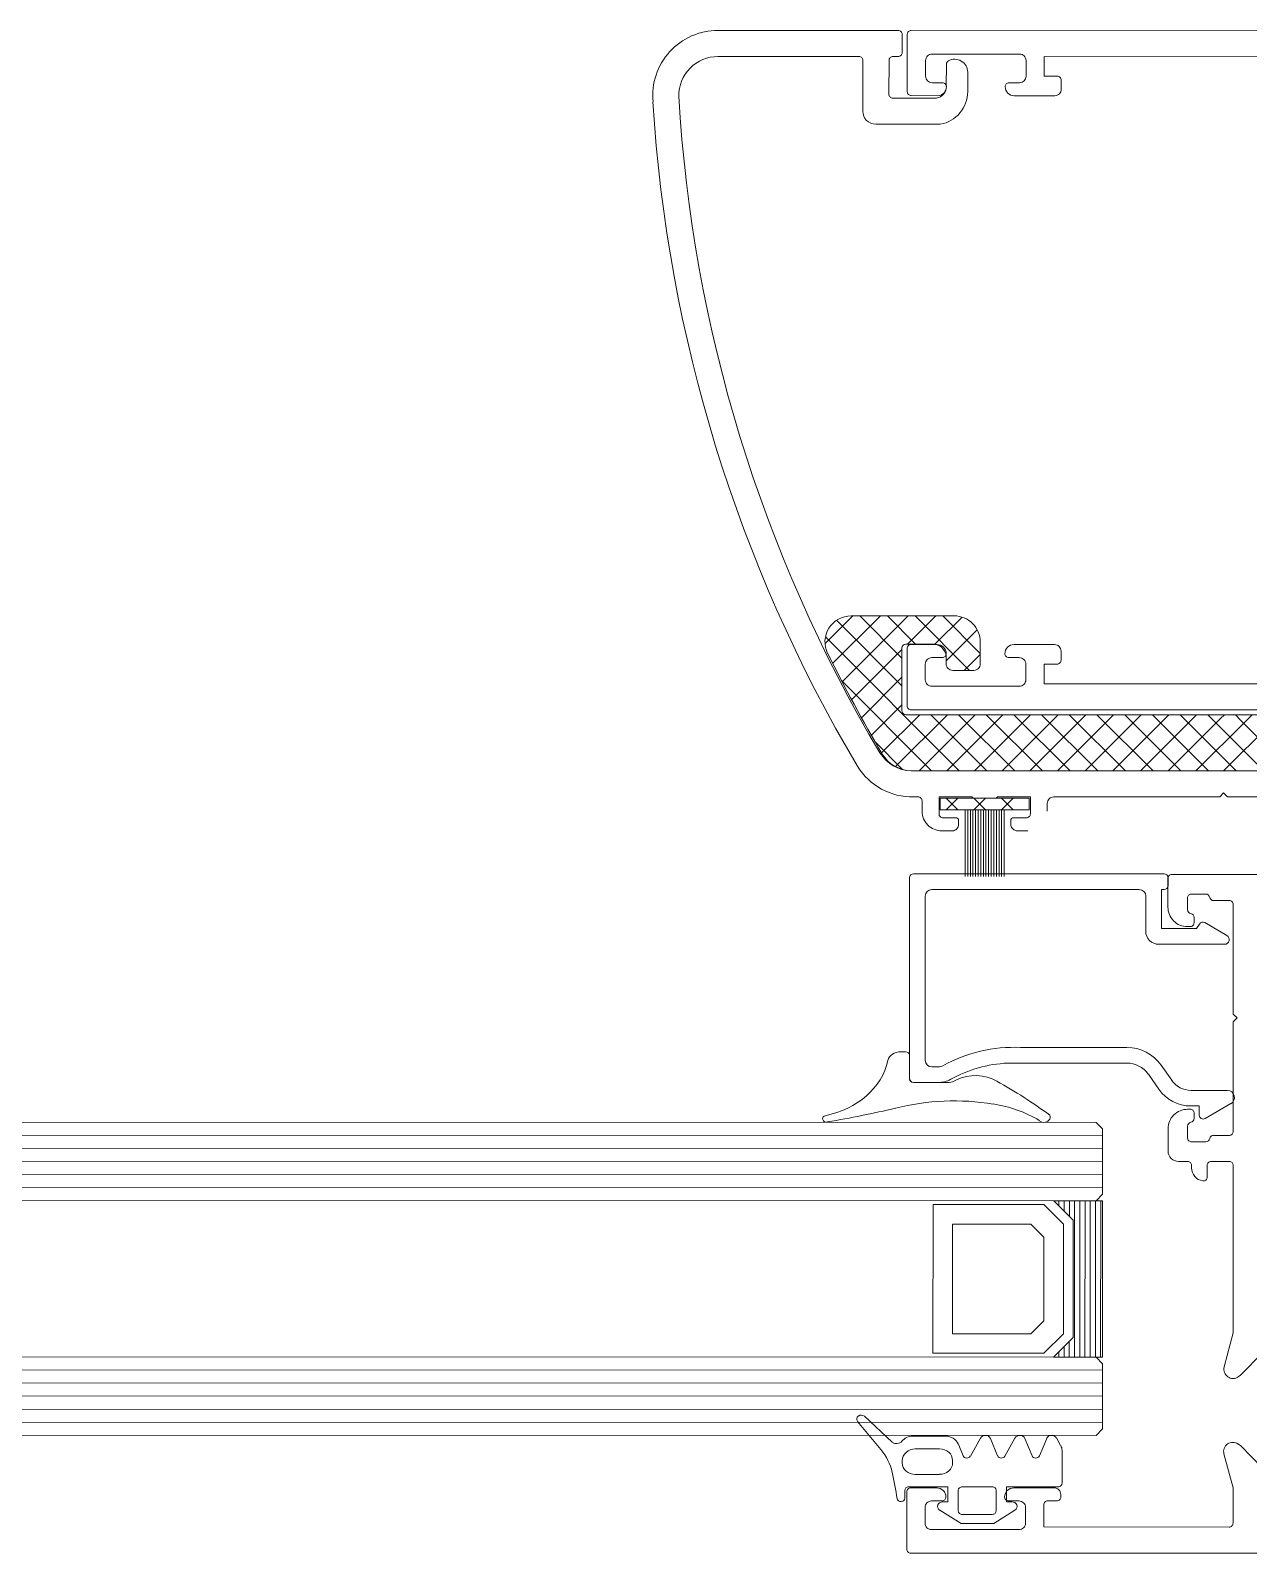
# Model space of a CAD drawing. Header units: centimetres. Extents: x 118932 to 154602, y -32682 to -23521.
# Drawn here: x 139664.04 to 139673.38, y -29468.32 to -29456.64 of the extents above; entities that cross this region are included whole.
import ezdxf

# ---------------------------------------------------------------- set-up
doc = ezdxf.new("R2010")
doc.units = ezdxf.units.CM
doc.header["$LTSCALE"] = 50
doc.header["$MEASUREMENT"] = 0
doc.layers.add('GEN_02_TF_Pencere', color=7, linetype='Continuous', lineweight=9, true_color=0x6093ac)
doc.layers.add('GEN_05_ML_Alçıpan_giydirme', color=7, linetype='Continuous', lineweight=18, true_color=0x7ebab5)

# ---------------------------------------------------------------- blocks, each defined once
blk = doc.blocks.new('P9_')
at = {"layer": 'GEN_02_TF_Pencere', "extrusion": (0, 0, -1)}
for p, q in [((162722.375, -20405.56, 0), (162723.756, -20405.56, 0)), ((162731.796, -20405.568, 0), (162723.856, -20405.56, 0)), ((162723.786, -20405.59, 0), (162723.786, -20405.73, 0)), ((162723.826, -20405.59, 0), (162723.826, -20406.03, 0)), ((162723.456, -20405.76, 0), (162722.375, -20405.76, 0)), ((162723.485, -20406.179, 0), (162723.486, -20405.79, 0)), ((162723.686, -20405.79, 0), (162723.685, -20406.049, 0)), ((162723.756, -20405.76, 0), (162723.716, -20405.76, 0)), ((162723.966, -20405.911, 0), (162723.966, -20405.791, 0)), ((162724.016, -20405.741, 0), (162724.686, -20405.741, 0)), ((162724.736, -20405.791, 0), (162724.736, -20405.911, 0)), ((162724.876, -20405.911, 0), (162724.876, -20405.761, 0)), ((162724.876, -20405.761, 0), (162726.876, -20405.763, 0)), ((162724.125, -20405.991, 0), (162724.126, -20405.819, 0)), ((162724.289, -20405.881, 0), (162724.289, -20406.03, 0)), ((162724.976, -20405.911, 0), (162724.876, -20405.911, 0)), ((162724.096, -20405.961, 0), (162724.016, -20405.961, 0)), ((162724.686, -20405.961, 0), (162724.606, -20405.961, 0)), ((162725.006, -20406.011, 0), (162725.006, -20405.941, 0)), ((162723.715, -20406.079, 0), (162724.05, -20406.08, 0)), ((162723.855, -20406.06, 0), (162724.055, -20406.061, 0)), ((162724.645, -20406.061, 0), (162724.955, -20406.061, 0)), ((162724.079, -20406.28, 0), (162723.585, -20406.279, 0)), ((162723.196, -20410.26, 0), (162723.408, -20410.049, 0)), ((162723.254, -20410.414, 0), (162723.62, -20410.049, 0)), ((162723.785, -20410.585, 0), (162723.283, -20410.083, 0)), ((162723.326, -20410.554, 0), (162723.832, -20410.049, 0)), ((162724.185, -20410.049, 0), (162723.395, -20410.049, 0)), ((162723.785, -20410.373, 0), (162723.461, -20410.049, 0)), ((162723.89, -20410.265, 0), (162723.673, -20410.049, 0)), ((162723.827, -20410.265, 0), (162724.044, -20410.049, 0)), ((162724.303, -20410.467, 0), (162723.885, -20410.049, 0)), ((162724.038, -20410.267, 0), (162724.246, -20410.059, 0)), ((162724.385, -20410.337, 0), (162724.098, -20410.049, 0)), ((162724.224, -20411.237, 0), (162723.199, -20410.211, 0)), ((162724.124, -20410.393, 0), (162724.362, -20410.155, 0)), ((162723.399, -20410.693, 0), (162723.785, -20410.307, 0)), ((162723.785, -20410.777, 0), (162723.785, -20410.297, 0)), ((162723.815, -20410.265, 0), (162724.015, -20410.265, 0)), ((162723.824, -20410.299, 0), (162723.824, -20410.739, 0)), ((162724.054, -20410.269, 0), (162723.854, -20410.269, 0)), ((162724.124, -20410.357, 0), (162724.124, -20410.417, 0)), ((162724.262, -20410.467, 0), (162724.385, -20410.344, 0)), ((162724.385, -20410.417, 0), (162724.385, -20410.249, 0)), ((162724.954, -20410.269, 0), (162724.644, -20410.269, 0)), ((162725.004, -20410.389, 0), (162725.004, -20410.319, 0)), ((162723.964, -20410.539, 0), (162723.964, -20410.419, 0)), ((162724.014, -20410.369, 0), (162724.094, -20410.369, 0)), ((162724.174, -20410.467, 0), (162724.335, -20410.467, 0)), ((162724.604, -20410.369, 0), (162724.684, -20410.369, 0)), ((162724.734, -20410.419, 0), (162724.734, -20410.539, 0)), ((162724.874, -20410.569, 0), (162724.874, -20410.419, 0)), ((162724.874, -20410.419, 0), (162724.974, -20410.419, 0)), ((162724.012, -20411.237, 0), (162723.321, -20410.545, 0)), ((162723.474, -20410.831, 0), (162723.785, -20410.52, 0)), ((162724.684, -20410.589, 0), (162724.014, -20410.589, 0)), ((162726.874, -20410.57, 0), (162724.874, -20410.569, 0)), ((162723.55, -20410.966, 0), (162723.785, -20410.732, 0)), ((162723.629, -20411.1, 0), (162723.922, -20410.807, 0)), ((162723.736, -20411.205, 0), (162724.134, -20410.807, 0)), ((162728.124, -20410.808, 0), (162723.815, -20410.807, 0)), ((162723.854, -20410.769, 0), (162733.794, -20410.772, 0)), ((162723.854, -20410.769, 0), (162723.854, -20410.769, 0)), ((162723.916, -20411.237, 0), (162724.347, -20410.807, 0)), ((162724.436, -20411.237, 0), (162724.007, -20410.807, 0)), ((162724.129, -20411.237, 0), (162724.559, -20410.807, 0)), ((162724.649, -20411.237, 0), (162724.219, -20410.807, 0)), ((162724.341, -20411.237, 0), (162724.771, -20410.807, 0)), ((162724.861, -20411.237, 0), (162724.431, -20410.807, 0)), ((162724.553, -20411.237, 0), (162724.983, -20410.807, 0)), ((162725.073, -20411.237, 0), (162724.643, -20410.807, 0)), ((162724.765, -20411.237, 0), (162725.195, -20410.807, 0)), ((162725.285, -20411.237, 0), (162724.855, -20410.807, 0)), ((162724.977, -20411.237, 0), (162725.407, -20410.807, 0)), ((162725.497, -20411.237, 0), (162725.067, -20410.807, 0)), ((162725.189, -20411.237, 0), (162725.619, -20410.807, 0)), ((162725.709, -20411.237, 0), (162725.279, -20410.807, 0)), ((162725.401, -20411.237, 0), (162725.831, -20410.807, 0)), ((162725.921, -20411.237, 0), (162725.492, -20410.807, 0)), ((162725.613, -20411.237, 0), (162726.037, -20410.814, 0)), ((162726.134, -20411.237, 0), (162725.704, -20410.807, 0)), ((162726.346, -20411.237, 0), (162725.916, -20410.807, 0)), ((162726.037, -20410.814, 0), (162726.044, -20410.807, 0)), ((162726.146, -20410.825, 0), (162726.128, -20410.807, 0)), ((162726.558, -20411.237, 0), (162726.146, -20410.825, 0)), ((162726.229, -20410.834, 0), (162726.256, -20410.807, 0)), ((162726.382, -20410.85, 0), (162726.34, -20410.807, 0)), ((162726.422, -20410.854, 0), (162726.468, -20410.807, 0)), ((162725.826, -20411.237, 0), (162726.229, -20410.834, 0)), ((162726.038, -20411.237, 0), (162726.422, -20410.854, 0)), ((162726.25, -20411.237, 0), (162726.614, -20410.873, 0)), ((162726.77, -20411.238, 0), (162726.382, -20410.85, 0)), ((162723.79, -20411.226, 0), (162723.579, -20411.015, 0)), ((162723.445, -20411.202, 0), (162723.445, -20411.202, 0)), ((162723.855, -20411.237, 0), (162727.551, -20411.238, 0)), ((162723.855, -20411.237, 0), (162727.551, -20411.238, 0)), ((162726.25, -20411.407, 0), (162726.22, -20411.437, 0)), ((162726.28, -20411.437, 0), (162726.25, -20411.407, 0)), ((162723.909, -20411.437, 0), (162723.875, -20411.437, 0)), ((162723.939, -20411.547, 0), (162723.939, -20411.467, 0)), ((162724.322, -20411.437, 0), (162724.069, -20411.437, 0)), ((162724.069, -20411.437, 0), (162724.069, -20411.567, 0)), ((162724.499, -20411.447, 0), (162724.339, -20411.447, 0)), ((162724.769, -20411.437, 0), (162724.517, -20411.437, 0)), ((162724.769, -20411.567, 0), (162724.769, -20411.437, 0)), ((162724.899, -20411.487, 0), (162724.899, -20411.547, 0)), ((162726.22, -20411.437, 0), (162724.949, -20411.437, 0)), ((162727.551, -20411.438, 0), (162726.28, -20411.437, 0)), ((162724.099, -20411.597, 0), (162724.199, -20411.597, 0)), ((162724.219, -20411.617, 0), (162724.219, -20411.647, 0)), ((162724.619, -20411.647, 0), (162724.619, -20411.617, 0)), ((162724.639, -20411.597, 0), (162724.739, -20411.597, 0)), ((162724.169, -20411.697, 0), (162724.089, -20411.697, 0)), ((162724.749, -20411.697, 0), (162724.669, -20411.697, 0)), ((162723.775, -20413.391, 0), (162723.813, -20413.391, 0)), ((162723.813, -20413.391, 0), (162723.813, -20413.391, 0)), ((162723.843, -20413.417, 0), (162723.843, -20413.601, 0)), ((162723.873, -20413.626, 0), (162724.134, -20413.627, 0)), ((162724.183, -20413.616, 0), (162724.203, -20413.607, 0)), ((162724.871, -20413.933, 0), (162724.858, -20413.931, 0)), ((162723.709, -20416.384, 0), (162723.497, -20416.186, 0)), ((162723.445, -20416.225, 0), (162723.623, -20416.44, 0)), ((162724.121, -20416.338, 0), (162723.867, -20416.339, 0)), ((162724.254, -20416.489, 0), (162724.215, -20416.396, 0)), ((162724.215, -20416.396, 0), (162724.215, -20416.396, 0)), ((162724.387, -20416.353, 0), (162724.309, -20416.493, 0)), ((162724.518, -20416.489, 0), (162724.463, -20416.356, 0)), ((162724.651, -20416.353, 0), (162724.573, -20416.493, 0)), ((162724.782, -20416.489, 0), (162724.727, -20416.356, 0)), ((162724.894, -20416.356, 0), (162724.839, -20416.489, 0)), ((162725.001, -20416.41, 0), (162724.969, -20416.352, 0)), ((162723.787, -20416.544, 0), (162723.787, -20416.525, 0)), ((162723.887, -20416.436, 0), (162724.073, -20416.436, 0)), ((162724.173, -20416.524, 0), (162724.173, -20416.543, 0)), ((162724.173, -20416.524, 0), (162724.173, -20416.524, 0)), ((162725.012, -20416.7, 0), (162725.012, -20416.449, 0)), ((162724.073, -20416.632, 0), (162723.887, -20416.632, 0)), ((162723.807, -20416.814, 0), (162723.807, -20416.754, 0)), ((162723.837, -20416.727, 0), (162724.137, -20416.727, 0)), ((162724.137, -20416.727, 0), (162724.137, -20416.842, 0)), ((162724.217, -20416.912, 0), (162724.217, -20416.753, 0)), ((162724.226, -20416.735, 0), (162724.226, -20416.735, 0)), ((162724.247, -20416.727, 0), (162724.477, -20416.727, 0)), ((162724.507, -20416.753, 0), (162724.507, -20416.912, 0)), ((162724.587, -20416.841, 0), (162724.587, -20416.727, 0)), ((162724.587, -20416.727, 0), (162724.982, -20416.727, 0)), ((162724.137, -20416.842, 0), (162724.097, -20416.842, 0)), ((162724.627, -20416.841, 0), (162724.587, -20416.841, 0)), ((162724.074, -20416.906, 0), (162724.238, -20417.009, 0)), ((162724.238, -20417.009, 0), (162724.488, -20417.009, 0)), ((162724.477, -20416.938, 0), (162724.247, -20416.939, 0)), ((162724.488, -20417.009, 0), (162724.651, -20416.905, 0))]:
    blk.add_line(p, q, dxfattribs=at)
at = {"layer": 'GEN_02_TF_Pencere'}
for p, q in [((162724.759, -20411.447, 0), (162724.079, -20411.447, 0)), ((162724.079, -20411.447, 0), (162724.079, -20411.537, 0)), ((162724.123, -20411.447, 0), (162724.213, -20411.537, 0)), ((162724.123, -20411.537, 0), (162724.213, -20411.447, 0)), ((162724.335, -20411.447, 0), (162724.425, -20411.537, 0)), ((162724.335, -20411.537, 0), (162724.425, -20411.447, 0)), ((162724.547, -20411.447, 0), (162724.637, -20411.537, 0)), ((162724.547, -20411.537, 0), (162724.637, -20411.447, 0)), ((162724.759, -20411.446, 0), (162724.76, -20411.448, 0)), ((162724.759, -20411.537, 0), (162724.759, -20411.447, 0)), ((162724.079, -20411.537, 0), (162724.759, -20411.537, 0)), ((162724.079, -20411.537, 0), (162724.079, -20411.537, 0)), ((162724.269, -20411.537, 0), (162724.269, -20412.047, 0)), ((162724.289, -20411.537, 0), (162724.289, -20412.047, 0)), ((162724.309, -20411.537, 0), (162724.309, -20412.047, 0)), ((162724.329, -20411.537, 0), (162724.329, -20412.047, 0)), ((162724.349, -20411.537, 0), (162724.349, -20412.047, 0)), ((162724.369, -20411.537, 0), (162724.369, -20412.047, 0)), ((162724.389, -20411.537, 0), (162724.389, -20412.047, 0)), ((162724.409, -20411.537, 0), (162724.409, -20412.047, 0)), ((162724.429, -20411.537, 0), (162724.429, -20412.047, 0)), ((162724.449, -20411.537, 0), (162724.449, -20412.047, 0)), ((162724.469, -20411.537, 0), (162724.469, -20412.047, 0)), ((162724.489, -20411.537, 0), (162724.489, -20412.047, 0)), ((162724.509, -20411.537, 0), (162724.509, -20412.047, 0)), ((162724.529, -20411.537, 0), (162724.529, -20412.047, 0)), ((162724.549, -20411.537, 0), (162724.549, -20412.047, 0)), ((162724.569, -20411.537, 0), (162724.569, -20412.047, 0)), ((162723.843, -20413.596, 0), (162723.844, -20412.056, 0)), ((162723.874, -20412.026, 0), (162725.794, -20412.027, 0)), ((162723.874, -20412.026, 0), (162723.874, -20412.026, 0)), ((162725.823, -20412.282, 0), (162725.823, -20412.062, 0)), ((162725.824, -20412.057, 0), (162725.824, -20412.117, 0)), ((162725.853, -20412.032, 0), (162733.793, -20412.03, 0)), ((162725.853, -20412.032, 0), (162725.853, -20412.032, 0)), ((162723.964, -20412.197, 0), (162723.963, -20413.457, 0)), ((162725.604, -20412.147, 0), (162724.014, -20412.147, 0)), ((162725.653, -20412.467, 0), (162725.654, -20412.197, 0)), ((162725.774, -20412.147, 0), (162725.773, -20412.447, 0)), ((162725.794, -20412.147, 0), (162725.774, -20412.147, 0)), ((162725.973, -20412.212, 0), (162725.973, -20412.302, 0)), ((162726.113, -20412.182, 0), (162726.003, -20412.182, 0)), ((162726.293, -20412.232, 0), (162726.173, -20412.232, 0)), ((162726.324, -20413.102, 0), (162726.323, -20412.262, 0)), ((162725.773, -20412.447, 0), (162726.043, -20412.447, 0)), ((162725.993, -20412.432, 0), (162725.973, -20412.432, 0)), ((162726.023, -20412.361, 0), (162726.023, -20412.402, 0)), ((162726.043, -20412.447, 0), (162726.064, -20412.412, 0)), ((162726.105, -20412.401, 0), (162726.275, -20412.5, 0)), ((162726.257, -20412.567, 0), (162725.753, -20412.567, 0)), ((162726.354, -20413.132, 0), (162726.324, -20413.102, 0)), ((162726.324, -20413.162, 0), (162726.354, -20413.132, 0)), ((162726.324, -20414.002, 0), (162726.324, -20413.162, 0)), ((162724.694, -20413.358, 0), (162725.509, -20413.358, 0)), ((162724.013, -20413.507, 0), (162724.065, -20413.507, 0)), ((162725.509, -20413.478, 0), (162724.596, -20413.478, 0)), ((162725.771, -20413.495, 0), (162725.852, -20413.61, 0)), ((162724.062, -20413.627, 0), (162723.873, -20413.626, 0)), ((162725.754, -20413.679, 0), (162725.673, -20413.563, 0)), ((162725.999, -20413.687, 0), (162726.279, -20413.687, 0)), ((162725.974, -20413.832, 0), (162725.994, -20413.832, 0)), ((162726.063, -20413.807, 0), (162725.999, -20413.807, 0)), ((162726.024, -20413.862, 0), (162726.024, -20413.902, 0)), ((162726.063, -20413.877, 0), (162726.063, -20413.807, 0)), ((162726.306, -20413.789, 0), (162726.108, -20413.903, 0)), ((162725.273, -20413.933, 0), (162643.937, -20413.907, 0)), ((162725.273, -20413.933, 0), (162725.323, -20413.983, 0)), ((162725.974, -20413.962, 0), (162725.974, -20414.052, 0)), ((162725.323, -20414.033, 0), (162643.893, -20414.007, 0)), ((162725.323, -20413.983, 0), (162725.323, -20414.483, 0)), ((162725.824, -20414.152, 0), (162725.824, -20413.982, 0)), ((162726.004, -20414.082, 0), (162726.114, -20414.082, 0)), ((162726.173, -20414.032, 0), (162726.294, -20414.032, 0)), ((162725.323, -20414.133, 0), (162643.893, -20414.107, 0)), ((162725.323, -20414.233, 0), (162643.893, -20414.207, 0)), ((162725.323, -20414.333, 0), (162643.893, -20414.307, 0)), ((162725.974, -20414.232, 0), (162725.904, -20414.232, 0)), ((162726.004, -20414.282, 0), (162726.004, -20414.262, 0)), ((162726.124, -20414.262, 0), (162726.124, -20414.352, 0)), ((162726.294, -20414.232, 0), (162726.154, -20414.232, 0)), ((162726.324, -20415.547, 0), (162726.324, -20414.262, 0)), ((162725.323, -20414.433, 0), (162643.893, -20414.407, 0)), ((162724.948, -20414.533, 0), (162643.893, -20414.507, 0)), ((162724.022, -20415.703, 0), (162724.023, -20414.563, 0)), ((162724.023, -20414.563, 0), (162724.873, -20414.563, 0)), ((162724.873, -20414.563, 0), (162725.023, -20414.713, 0)), ((162725.323, -20414.533, 0), (162724.948, -20414.533, 0)), ((162724.948, -20414.533, 0), (162725.098, -20414.683, 0)), ((162724.948, -20414.533, 0), (162724.948, -20414.534, 0)), ((162724.988, -20414.533, 0), (162724.988, -20414.573, 0)), ((162725.028, -20414.533, 0), (162725.028, -20414.613, 0)), ((162725.068, -20414.533, 0), (162725.068, -20414.653, 0)), ((162725.108, -20414.533, 0), (162725.107, -20415.733, 0)), ((162725.148, -20414.533, 0), (162725.147, -20415.733, 0)), ((162725.188, -20414.533, 0), (162725.187, -20415.733, 0)), ((162725.228, -20414.533, 0), (162725.227, -20415.733, 0)), ((162725.268, -20414.533, 0), (162725.267, -20415.733, 0)), ((162725.323, -20414.483, 0), (162725.273, -20414.533, 0)), ((162725.308, -20414.533, 0), (162725.307, -20415.733, 0)), ((162725.322, -20415.733, 0), (162725.323, -20414.533, 0)), ((162725.323, -20414.533, 0), (162725.323, -20414.533, 0)), ((162724.173, -20415.553, 0), (162724.173, -20414.713, 0)), ((162724.173, -20414.713, 0), (162724.773, -20414.713, 0)), ((162724.773, -20414.713, 0), (162724.873, -20414.813, 0)), ((162725.023, -20414.713, 0), (162725.023, -20415.553, 0)), ((162725.098, -20414.683, 0), (162725.098, -20415.583, 0)), ((162724.873, -20414.813, 0), (162724.873, -20415.453, 0)), ((162724.873, -20415.453, 0), (162724.773, -20415.553, 0)), ((162724.773, -20415.553, 0), (162724.173, -20415.553, 0)), ((162725.023, -20415.553, 0), (162724.872, -20415.703, 0)), ((162725.098, -20415.583, 0), (162724.947, -20415.733, 0)), ((162725.067, -20415.613, 0), (162725.067, -20415.733, 0)), ((162726.255, -20415.808, 0), (162726.324, -20415.547, 0)), ((162724.947, -20415.733, 0), (162643.936, -20415.707, 0)), ((162724.872, -20415.703, 0), (162724.022, -20415.703, 0)), ((162724.947, -20415.732, 0), (162724.947, -20415.733, 0)), ((162724.987, -20415.693, 0), (162724.987, -20415.733, 0)), ((162725.027, -20415.653, 0), (162725.027, -20415.733, 0)), ((162726.551, -20415.698, 0), (162726.38, -20415.871, 0)), ((162725.322, -20415.833, 0), (162643.892, -20415.807, 0)), ((162724.947, -20415.733, 0), (162725.322, -20415.733, 0)), ((162725.272, -20415.733, 0), (162725.322, -20415.783, 0)), ((162725.322, -20415.783, 0), (162725.322, -20416.283, 0)), ((162725.322, -20415.933, 0), (162643.892, -20415.907, 0)), ((162726.38, -20415.871, 0), (162726.362, -20415.884, 0)), ((162725.322, -20416.033, 0), (162643.892, -20416.007, 0)), ((162725.322, -20416.133, 0), (162643.892, -20416.107, 0)), ((162725.322, -20416.233, 0), (162643.892, -20416.207, 0)), ((162725.272, -20416.333, 0), (162644.258, -20416.307, 0)), ((162725.322, -20416.283, 0), (162725.272, -20416.333, 0)), ((162726.36, -20416.398, 0), (162726.378, -20416.411, 0)), ((162726.378, -20416.411, 0), (162726.549, -20416.584, 0)), ((162726.322, -20416.735, 0), (162726.252, -20416.474, 0)), ((162723.822, -20417.205, 0), (162723.822, -20416.765, 0)), ((162723.852, -20416.735, 0), (162724.052, -20416.735, 0)), ((162724.642, -20416.735, 0), (162724.952, -20416.735, 0)), ((162726.322, -20417.006, 0), (162726.322, -20416.735, 0)), ((162723.962, -20416.885, 0), (162723.962, -20417.005, 0)), ((162724.092, -20416.835, 0), (162724.012, -20416.835, 0)), ((162724.682, -20416.835, 0), (162724.602, -20416.835, 0)), ((162724.732, -20417.005, 0), (162724.732, -20416.885, 0)), ((162724.872, -20416.865, 0), (162724.872, -20417.035, 0)), ((162724.972, -20416.835, 0), (162724.902, -20416.835, 0)), ((162725.002, -20416.785, 0), (162725.002, -20416.805, 0)), ((162724.012, -20417.055, 0), (162724.682, -20417.055, 0)), ((162724.872, -20417.035, 0), (162726.292, -20417.036, 0)), ((162733.792, -20417.238, 0), (162723.852, -20417.235, 0))]:
    blk.add_line(p, q, dxfattribs=at)
at = {"layer": 'GEN_02_TF_Pencere', "extrusion": (0, 0, -1)}
for centre, radius, start, end in [((-162722.375, -20406.06, 0), 0.5, 354.4969, 90.0181), ((-162723.756, -20405.59, 0), 0.03, 90.0181, 180.0182), ((-162723.856, -20405.59, 0), 0.03, 0.0512, 45.0511), ((-162723.856, -20405.59, 0), 0.03, 45.0511, 90.051), ((-162722.375, -20406.06, 0), 0.3, 359.1969, 90.0181), ((-162723.456, -20405.79, 0), 0.03, 90.0181, 180.0182), ((-162723.716, -20405.79, 0), 0.03, 0.0181, 90.0182), ((-162723.756, -20405.73, 0), 0.03, 180.0181, 270.0182), ((-162724.016, -20405.791, 0), 0.05, 0.051, 90.0511), ((-162724.156, -20405.819, 0), 0.03, 0.018, 61.3088), ((-162724.189, -20405.881, 0), 0.1, 61.2832, 180.0438), ((-162724.686, -20405.791, 0), 0.05, 90.051, 180.0511), ((-162724.016, -20405.911, 0), 0.05, 270.051, 0.0511), ((-162724.686, -20405.911, 0), 0.05, 180.051, 270.0511), ((-162724.976, -20405.941, 0), 0.03, 90.0509, 180.051), ((-162723.856, -20406.03, 0), 0.03, 270.051, 0.0511), ((-162724.035, -20405.99, 0), 0.0907, 180.1763, 260.0591), ((-162724.056, -20405.991, 0), 0.07, 180.0509, 270.051), ((-162724.035, -20406.029, 0), 0.254, 180.1763, 260.0591), ((-162724.096, -20405.991, 0), 0.03, 90.051, 180.0511), ((-162724.606, -20405.991, 0), 0.03, 0.051, 90.0511), ((-162724.646, -20405.991, 0), 0.07, 270.051, 0.0511), ((-162724.956, -20406.011, 0), 0.05, 180.051, 270.0511), ((-162733.205, -20405.409, 0), 11.35, 329.3078, 356.4678), ((-162733.205, -20405.409, 0), 11.15, 329.3152, 356.6296), ((-162723.715, -20406.049, 0), 0.03, 270.0181, 0.0182), ((-162723.585, -20406.179, 0), 0.1, 270.0181, 0.0182), ((-162723.395, -20410.249, 0), 0.2, 333.8324, 90.0181), ((-162724.185, -20410.249, 0), 0.2, 90.0181, 180.0182), ((-162733.205, -20405.429, 0), 11.129, 329.316, 333.8324), ((-162723.816, -20410.296, 0), 0.0312, 359.6444, 87.7448), ((-162723.854, -20410.299, 0), 0.03, 0.0181, 90.0182), ((-162724.021, -20410.369, 0), 0.104, 86.8924, 173.2242), ((-162724.054, -20410.339, 0), 0.07, 90.0181, 180.0182), ((-162724.094, -20410.339, 0), 0.03, 180.0181, 270.0182), ((-162724.644, -20410.339, 0), 0.07, 0.0181, 90.0182), ((-162724.604, -20410.339, 0), 0.03, 270.0181, 0.0182), ((-162724.954, -20410.319, 0), 0.05, 90.0181, 180.0182), ((-162724.014, -20410.419, 0), 0.05, 0.0181, 90.0182), ((-162724.174, -20410.417, 0), 0.05, 270.0181, 0.0182), ((-162724.335, -20410.417, 0), 0.05, 180.0181, 270.0182), ((-162724.684, -20410.419, 0), 0.05, 90.0181, 180.0182), ((-162724.974, -20410.389, 0), 0.03, 180.0181, 270.0182), ((-162724.014, -20410.539, 0), 0.05, 270.0181, 0.0182), ((-162724.684, -20410.539, 0), 0.05, 180.0181, 270.0182), ((-162723.815, -20410.777, 0), 0.03, 270.0181, 0.0182), ((-162723.854, -20410.739, 0), 0.03, 270.0181, 0.0182), ((-162723.864, -20410.946, 0), 0.291, 271.7049, 328.3515), ((-162723.864, -20410.966, 0), 0.271, 271.766, 328.3165), ((-162723.864, -20410.946, 0), 0.491, 268.7197, 328.5725), ((-162723.909, -20411.467, 0), 0.03, 90.0181, 180.0182), ((-162724.339, -20411.427, 0), 0.02, 270.0182, 330.0181), ((-162724.499, -20411.427, 0), 0.02, 210.0181, 270.0181), ((-162724.949, -20411.487, 0), 0.05, 0.0181, 90.0182), ((-162724.089, -20411.547, 0), 0.15, 270.0181, 0.0182), ((-162724.099, -20411.567, 0), 0.03, 270.0181, 0.0182), ((-162724.199, -20411.617, 0), 0.02, 90.0181, 180.0182), ((-162724.639, -20411.617, 0), 0.02, 0.0181, 90.0182), ((-162724.739, -20411.567, 0), 0.03, 180.0181, 270.0182), ((-162724.169, -20411.647, 0), 0.05, 180.0181, 270.0182), ((-162724.669, -20411.647, 0), 0.05, 270.0181, 0.0182)]:
    blk.add_arc(centre, radius, start, end, dxfattribs=at)
at = {"layer": 'GEN_02_TF_Pencere'}
for centre, radius, start, end in [((162723.874, -20412.056, 0), 0.03, 89.9819, 179.9818), ((162725.794, -20412.057, 0), 0.03, 359.983, 89.9819), ((162725.853, -20412.062, 0), 0.03, 90.0147, 180.0148), ((162724.014, -20412.197, 0), 0.05, 89.982, 179.9819), ((162725.604, -20412.197, 0), 0.05, 359.9819, 89.9818), ((162725.794, -20412.117, 0), 0.03, 269.9845, 359.9819), ((162726.003, -20412.212, 0), 0.03, 90.0147, 180.0148), ((162726.113, -20412.212, 0), 0.03, 9.6089, 90.0148), ((162726.173, -20412.202, 0), 0.03, 189.6063, 270.0158), ((162725.973, -20412.282, 0), 0.15, 180.0147, 270.0148), ((162726.003, -20412.302, 0), 0.0295, 179.2024, 261.2347), ((162725.993, -20412.361, 0), 0.03, 0.0033, 80.4206), ((162726.293, -20412.262, 0), 0.03, 0.0148, 90.0149), ((162725.993, -20412.402, 0), 0.03, 270.0148, 0.0149), ((162726.09, -20412.427, 0), 0.03, 59.9819, 149.9818), ((162725.753, -20412.467, 0), 0.1, 179.9819, 269.9818), ((162726.257, -20412.531, 0), 0.0361, 269.9819, 59.9819), ((162724.643, -20414.477, 0), 1.12, 87.4074, 119.0565), ((162725.509, -20413.678, 0), 0.32, 34.9952, 89.9685), ((162724.013, -20413.457, 0), 0.05, 179.982, 269.9819), ((162724.065, -20413.437, 0), 0.07, 269.984, 299.0591), ((162724.643, -20414.477, 0), 1, 92.7169, 118.9312), ((162725.509, -20413.678, 0), 0.2, 34.9952, 89.9685), ((162723.873, -20413.596, 0), 0.03, 179.9819, 269.9818), ((162724.062, -20413.427, 0), 0.2, 269.9842, 298.9346), ((162725.999, -20413.507, 0), 0.18, 214.9952, 269.9685), ((162725.999, -20413.507, 0), 0.3, 214.9952, 269.9685), ((162726.279, -20413.742, 0), 0.0546, 299.9819, 89.9819), ((162725.974, -20413.982, 0), 0.15, 90.0147, 180.0148), ((162725.994, -20413.862, 0), 0.03, 0.0147, 90.0148), ((162726.004, -20413.962, 0), 0.03, 99.6088, 180.0147), ((162725.995, -20413.903, 0), 0.0291, 278.122, 1.5117), ((162726.093, -20413.877, 0), 0.03, 179.9828, 299.9819), ((162726.004, -20414.052, 0), 0.03, 180.0148, 270.0149), ((162726.114, -20414.052, 0), 0.03, 270.0148, 350.4206), ((162726.173, -20414.061, 0), 0.0298, 89.6916, 170.7455), ((162726.294, -20414.002, 0), 0.03, 270.0147, 0.0148), ((162725.904, -20414.152, 0), 0.08, 180.0147, 270.0148), ((162725.974, -20414.262, 0), 0.03, 0.0148, 90.0149), ((162726.104, -20414.282, 0), 0.1, 180.0147, 261.8016), ((162726.154, -20414.262, 0), 0.03, 90.0148, 180.0149), ((162726.294, -20414.262, 0), 0.03, 0.0147, 90.0148), ((162726.094, -20414.352, 0), 0.0297, 261.212, 0.5892), ((162726.322, -20415.826, 0), 0.07, 165.0336, 305.0148), ((162726.32, -20416.456, 0), 0.07, 54.981, 194.9607), ((162723.852, -20416.765, 0), 0.03, 89.9818, 179.9819), ((162724.052, -20416.805, 0), 0.07, 359.9818, 89.9819), ((162724.642, -20416.805, 0), 0.07, 89.9818, 179.9819), ((162724.952, -20416.785, 0), 0.05, 359.9818, 89.9819), ((162724.012, -20416.885, 0), 0.05, 89.9818, 179.9819), ((162724.092, -20416.805, 0), 0.03, 269.9818, 359.9819), ((162724.602, -20416.805, 0), 0.03, 179.9818, 269.9819), ((162724.682, -20416.885, 0), 0.05, 359.9818, 89.9819), ((162724.902, -20416.865, 0), 0.03, 89.9818, 179.9819), ((162724.972, -20416.805, 0), 0.03, 269.9818, 359.9819), ((162724.012, -20417.005, 0), 0.05, 179.9818, 269.9819), ((162724.682, -20417.005, 0), 0.05, 269.9818, 359.9819), ((162726.292, -20417.006, 0), 0.03, 269.9818, 359.9819), ((162723.852, -20417.205, 0), 0.03, 179.9818, 269.9819)]:
    blk.add_arc(centre, radius, start, end, dxfattribs=at)
for centre, major_axis, start_param, end_param in [((162723.775, -20413.475, 0), (-0.1, 0), -1.570625, -0.201549), ((162723.813, -20413.417, 0), (-0.03, 0), 3.141594, 4.712388), ((162723.049, -20413.359, 0), (-0.64, 0), 1.805526, 2.955356), ((162723.873, -20413.601, 0), (-0.03, 0), 0.000001, 1.570795), ((162724.134, -20413.543, 0), (-0.1, 0), 1.57081, 2.088079), ((162724.347, -20413.814, 0), (-0.286, 0), 4.098356, 5.241385), ((162722.575, -20416.108, 0), (-3.543, 0.001), 3.990064, 4.134382), ((162721.397, -20406.654, 0), (8.856, -0.003), -1.36365, -1.303119), ((162724.188, -20415.068, 0), (1.549, 0), 1.378609, 1.866448), ((162724.322, -20414.517, 0), (-0.88, 0), 4.086507, 4.527649), ((162723.207, -20413.905, 0), (0.03, 0), 1.914632, 3.141556), ((162723.207, -20413.905, 0), (-0.03, 0), 0.000445, 1.852827), ((162724.869, -20413.9, 0), (0.0382, 0), 3.770676, 4.441675), ((162724.871, -20413.891, 0), (0.05, 0), -1.570583, 0.325144)]:
    blk.add_ellipse(centre, major_axis=major_axis, ratio=0.839387, start_param=start_param, end_param=end_param, dxfattribs=at)
at = {"layer": 'GEN_02_TF_Pencere', "extrusion": (0, 0, -1)}
for centre, major_axis, start_param, end_param in [((162723.473, -20416.207, 0), (0.0344, 0), 2.526974, 5.481858), ((162723.743, -20416.351, 0), (-0.0509, 0), 3.745027, 5.454025), ((162723.867, -20416.427, 0), (-0.1, 0), 0.603434, 1.569641), ((162724.121, -20416.427, 0), (-0.1, 0), 1.569642, 2.178996), ((162724.121, -20416.427, 0), (0.1, 0), -0.962596, -0.353242), ((162724.424, -20416.369, 0), (-0.0413, 0), 0.458705, 2.776142), ((162724.688, -20416.369, 0), (-0.0413, 0), 0.458704, 2.776141), ((162724.932, -20416.369, 0), (0.0413, 0), 3.504733, 5.82217), ((162724.912, -20416.449, 0), (0.1, 0), -0.461015, -0.001156), ((162723.219, -20416.7, 0), (-0.5, 0), 2.512106, 2.949893), ((162723.887, -20416.525, 0), (-0.1, 0), -0.001157, 1.569641), ((162723.887, -20416.544, 0), (-0.1, 0), 4.711232, 6.28203), ((162724.073, -20416.524, 0), (-0.1, 0), 1.569641, 3.140438), ((162724.073, -20416.543, 0), (-0.1, 0), 3.140436, 4.711234), ((162724.282, -20416.48, 0), (-0.03, 0), 3.628945, 5.929947), ((162724.547, -20416.48, 0), (-0.03, 0), 3.628943, 5.929945), ((162724.81, -20416.48, 0), (-0.03, 0), 3.490789, 5.931679), ((162719.452, -20417.343, 0), (-4.337, 0.001), 2.949895, 3.003759), ((162723.837, -20416.754, 0), (0.03, 0), 3.140435, 4.711233), ((162724.247, -20416.753, 0), (-0.03, 0), -0.001153, 0.784243), ((162724.247, -20416.753, 0), (-0.03, 0), 0.784243, 1.569639), ((162724.477, -20416.753, 0), (-0.03, 0), 1.569639, 3.140437), ((162724.982, -20416.7, 0), (-0.03, 0), 3.140437, 4.711235), ((162723.777, -20416.814, 0), (0.03, 0), -0.001156, 2.96363), ((162724.097, -20416.877, 0), (-0.04, 0), -0.948289, 1.56964), ((162724.627, -20416.877, 0), (-0.04, 0), 1.569642, 4.087571), ((162724.247, -20416.912, 0), (0.03, 0), 1.569641, 3.140438), ((162724.477, -20416.912, 0), (-0.03, 0), 3.140435, 4.711233)]:
    blk.add_ellipse(centre, major_axis=major_axis, ratio=0.881548, start_param=start_param, end_param=end_param, dxfattribs=at)
blk = doc.blocks.new('DOGRAMA LEVEL 0 B BLOK')
at = {"layer": 'GEN_05_ML_Alçıpan_giydirme', "color": 1}
blk.add_blockref('P9_', (-162726.87, 20294.999, 0), dxfattribs=at)

msp = doc.modelspace()

# ---------------------------------------------------------------- block references
msp.add_blockref('DOGRAMA LEVEL 0 B BLOK', (139673.806, -29346.079, 0))

doc.saveas('drawing.dxf')
